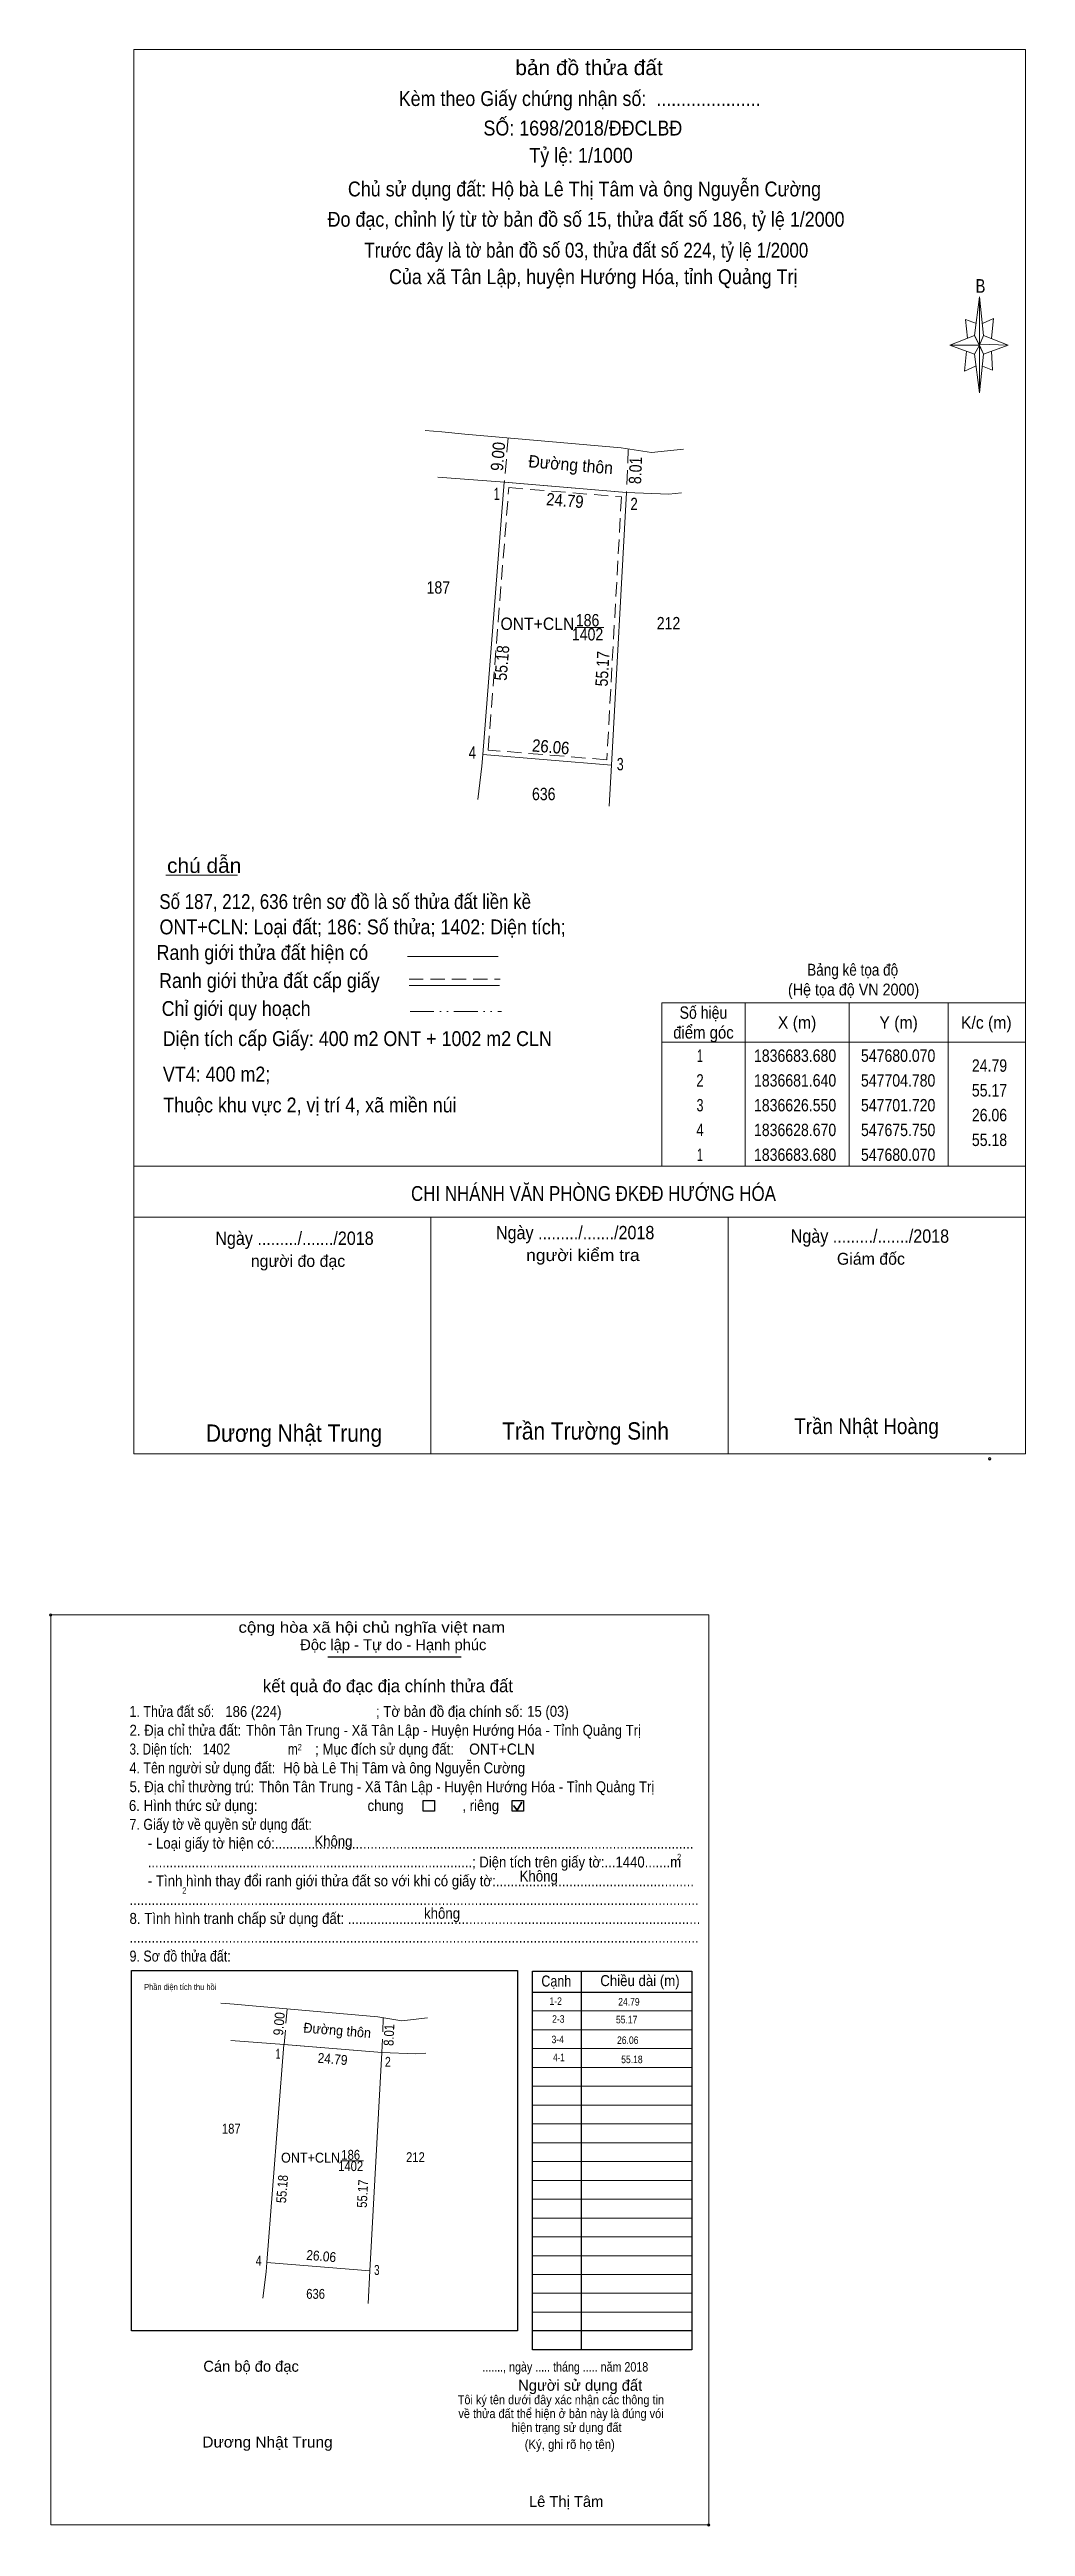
# Model space of a CAD drawing. Header units: metres. Extents: x 547588 to 547785, y 1836271 to 1836771.
import ezdxf
from ezdxf.enums import TextEntityAlignment as Align

# ---------------------------------------------------------------- set-up
doc = ezdxf.new("R2010")
doc.units = ezdxf.units.M
doc.header["$LTSCALE"] = 0.96
doc.header["$PDMODE"] = 32
doc.header["$PDSIZE"] = 0.48
doc.linetypes.add('DASH_DOUBLE_DOT', pattern=[9.2, 5, -1.2, 0.3, -1.2, 0.3, -1.2])
doc.linetypes.add('MEDIUM_DASHED', pattern=[4.5, 3, -1.5])
for name, color, linetype, lineweight in [('1', 7, 'Continuous', 13), ('10', 7, 'Continuous', 13), ('17', 7, 'Continuous', 13), ('5', 7, 'Continuous', 13), ('6', 7, 'Continuous', 13), ('63', 7, 'Continuous', 13), ('7', 7, 'Continuous', 13)]:
    doc.layers.add(name, color=color, linetype=linetype, lineweight=lineweight)
doc.layers.add('30', color=7, linetype='Continuous')

msp = doc.modelspace()

# ---------------------------------------------------------------- linework, layer by layer
at = {"layer": '1'}
for p, q in [((547680.07, 1836683.68), (547704.78, 1836681.64)), ((547675.56, 1836626.31), (547674.75, 1836619.63)), ((547635.61, 1836368.2), (547655.38, 1836366.57)), ((547632.01, 1836322.31), (547631.36, 1836316.96))]:
    msp.add_line(p, q, dxfattribs=at)
for points in [[(547680.07, 1836683.68), (547704.78, 1836681.64), (547701.72, 1836626.55), (547675.75, 1836628.67)], [(547635.61, 1836368.2), (547655.38, 1836366.57), (547652.93, 1836322.5), (547632.16, 1836324.19)]]:
    msp.add_lwpolyline(points, close=True, dxfattribs=at)
at = {"layer": '1', "linetype": 'MEDIUM_DASHED'}
msp.add_lwpolyline([(547680.99, 1836682.6), (547703.73, 1836680.72), (547700.78, 1836627.63), (547676.82, 1836629.59)], close=True, dxfattribs=at)
at = {"layer": '10'}
for p, q in [((547680.07, 1836683.68), (547675.75, 1836628.67)), ((547704.78, 1836681.64), (547701.72, 1836626.55)), ((547675.75, 1836628.67), (547675.56, 1836626.31)), ((547675.75, 1836628.67), (547701.72, 1836626.55)), ((547701.72, 1836626.55), (547701.28, 1836618.26)), ((547635.61, 1836368.2), (547632.16, 1836324.19)), ((547655.38, 1836366.57), (547652.93, 1836322.5)), ((547632.16, 1836324.19), (547632.01, 1836322.31)), ((547632.16, 1836324.19), (547652.93, 1836322.5)), ((547652.93, 1836322.5), (547652.58, 1836315.87))]:
    msp.add_line(p, q, dxfattribs=at)
for points in [[(547716.28, 1836690.36), (547709.83, 1836689.68), (547703.71, 1836690.65), (547672.11, 1836693.41), (547667.46, 1836693.83), (547664.11, 1836694.12)], [(547715.83, 1836681.52), (547713.27, 1836681.3), (547704.78, 1836681.63), (547680.12, 1836683.68), (547666.69, 1836684.7)], [(547664.58, 1836373.55), (547659.42, 1836373), (547654.53, 1836373.78), (547629.25, 1836375.99), (547625.53, 1836376.32), (547622.85, 1836376.55)], [(547664.22, 1836366.47), (547662.17, 1836366.3), (547655.38, 1836366.56), (547635.65, 1836368.2), (547624.91, 1836369.02)]]:
    msp.add_lwpolyline(points, dxfattribs=at)
at = {"layer": '17'}
msp.add_line((547611.77, 1836604.34), (547626.25, 1836604.34), dxfattribs=at)
at = {"layer": '5'}
for p, q in [((547605.29, 1836487.46), (547605.29, 1836771.06)), ((547775.01, 1836713.34), (547776.01, 1836721.14)), ((547775.01, 1836709.54), (547770.01, 1836711.34)), ((547776.81, 1836709.54), (547776.01, 1836701.74)), ((547776.81, 1836713.34), (547781.81, 1836711.34)), ((547778.41, 1836710.14), (547778.61, 1836706.34)), ((547778.61, 1836706.34), (547776.61, 1836707.14)), ((547665.29, 1836487.46), (547665.29, 1836535.26)), ((547725.29, 1836487.46), (547725.29, 1836535.26))]:
    msp.add_line(p, q, dxfattribs=at)
for points in [[(547605.29, 1836771.06), (547785.29, 1836771.06), (547785.29, 1836487.46)], [(547775.41, 1836715.74), (547773.21, 1836716.54), (547773.61, 1836712.74)], [(547776.61, 1836715.74), (547778.81, 1836716.74), (547778.41, 1836712.74)], [(547776.01, 1836711.34), (547775.01, 1836713.34), (547770.01, 1836711.34)], [(547773.41, 1836710.14), (547773.01, 1836706.14), (547775.21, 1836707.14)], [(547776.01, 1836711.34), (547776.81, 1836709.54), (547781.81, 1836711.34)]]:
    msp.add_lwpolyline(points, dxfattribs=at)
for points in [[(547776.01, 1836721.14), (547776.81, 1836713.34), (547776.01, 1836711.34)], [(547776.01, 1836711.34), (547770.01, 1836711.34), (547775.01, 1836713.34), (547776.81, 1836709.54), (547781.81, 1836711.34), (547776.01, 1836711.54)], [(547776.01, 1836711.34), (547776.01, 1836701.74), (547775.01, 1836709.54)]]:
    msp.add_lwpolyline(points, close=True, dxfattribs=at)
at = {"layer": '6'}
for p, q in [((547660.57, 1836587.9), (547678.85, 1836587.9)), ((547660.85, 1836582.06), (547679.13, 1836582.06)), ((547605.29, 1836545.58), (547785.29, 1836545.58)), ((547605.29, 1836535.26), (547785.29, 1836535.26)), ((547785.29, 1836487.46), (547605.29, 1836487.46))]:
    msp.add_line(p, q, dxfattribs=at)
at = {"layer": '6', "linetype": 'MEDIUM_DASHED'}
msp.add_line((547660.85, 1836583.3), (547679.25, 1836583.3), dxfattribs=at)
at = {"layer": '6'}
msp.add_point((547778.07, 1836486.46), dxfattribs=at)
at = {"layer": '63', "linetype": 'MEDIUM_DASHED'}
for p, q in [((547680.87, 1836692.65), (547680.12, 1836683.68)), ((547705.12, 1836690.43), (547704.78, 1836681.63)), ((547636.25, 1836375.38), (547635.65, 1836368.2)), ((547655.65, 1836373.6), (547655.38, 1836366.56))]:
    msp.add_line(p, q, dxfattribs=at)
at = {"layer": '63'}
for p, q in [((547700.15, 1836654.32), (547694.42, 1836654.32)), ((547728.69, 1836578.58), (547728.69, 1836545.58)), ((547749.69, 1836578.58), (547749.69, 1836545.58)), ((547769.69, 1836578.58), (547769.69, 1836545.58)), ((547711.89, 1836570.58), (547785.29, 1836570.58)), ((547651.68, 1836344.71), (547647.09, 1836344.71))]:
    msp.add_line(p, q, dxfattribs=at)
at = {"layer": '63', "linetype": 'DASH_DOUBLE_DOT'}
msp.add_line((547661.09, 1836576.78), (547679.49, 1836576.78), dxfattribs=at)
at = {"layer": '63'}
msp.add_lwpolyline([(547711.89, 1836578.58), (547785.29, 1836578.58), (547785.29, 1836545.58), (547711.89, 1836545.58)], close=True, dxfattribs=at)
at = {"layer": '7', "lineweight": 25}
for p, q in [((547644.48, 1836446.5), (547671.35, 1836446.5)), ((547685.79, 1836306.54), (547685.79, 1836383.01)), ((547695.61, 1836383.01), (547695.61, 1836306.54)), ((547685.79, 1836378.77), (547717.92, 1836378.77)), ((547717.92, 1836310.34), (547685.79, 1836310.34)), ((547717.92, 1836306.54), (547685.79, 1836306.54))]:
    msp.add_line(p, q, dxfattribs=at)
at = {"layer": '7', "lineweight": 35}
for p, q in [((547681.95, 1836416.47), (547682.71, 1836415.49)), ((547682.71, 1836415.49), (547683.63, 1836417.13))]:
    msp.add_line(p, q, dxfattribs=at)
at = {"layer": '7'}
for p, q in [((547685.79, 1836374.97), (547717.92, 1836374.97)), ((547685.79, 1836371.16), (547717.92, 1836371.16)), ((547685.79, 1836367.36), (547717.92, 1836367.36)), ((547685.79, 1836363.56), (547717.92, 1836363.56)), ((547685.79, 1836359.76), (547717.92, 1836359.76)), ((547685.79, 1836355.96), (547717.92, 1836355.96)), ((547685.79, 1836352.16), (547717.92, 1836352.16)), ((547685.79, 1836348.35), (547717.92, 1836348.35)), ((547685.79, 1836344.55), (547717.92, 1836344.55)), ((547685.79, 1836340.75), (547717.92, 1836340.75)), ((547685.79, 1836336.95), (547717.92, 1836336.95)), ((547685.79, 1836333.15), (547717.92, 1836333.15)), ((547685.79, 1836329.35), (547717.92, 1836329.35)), ((547685.79, 1836325.54), (547717.92, 1836325.54)), ((547685.79, 1836321.74), (547717.92, 1836321.74)), ((547685.79, 1836317.94), (547717.92, 1836317.94)), ((547685.79, 1836314.14), (547717.92, 1836314.14)), ((547685.79, 1836310.34), (547717.92, 1836310.34))]:
    msp.add_line(p, q, dxfattribs=at)
msp.add_lwpolyline([(547588.53, 1836454.93), (547721.38, 1836454.93), (547721.38, 1836271.18), (547588.53, 1836271.18)], close=True, dxfattribs=at)
at = {"layer": '7', "lineweight": 25}
for points in [[(547663.7, 1836417.45), (547665.99, 1836417.45), (547665.99, 1836415.32), (547663.7, 1836415.32)], [(547681.65, 1836417.45), (547683.94, 1836417.45), (547683.94, 1836415.32), (547681.65, 1836415.32)], [(547604.82, 1836383.14), (547682.75, 1836383.14), (547682.75, 1836310.34), (547604.82, 1836310.34)]]:
    msp.add_lwpolyline(points, close=True, dxfattribs=at)
msp.add_lwpolyline([(547685.79, 1836383.01), (547717.92, 1836383.01), (547717.92, 1836306.54)], dxfattribs=at)
at = {"layer": '7'}
for p in [(547588.53, 1836454.93), (547721.37, 1836271.18)]:
    msp.add_point(p, dxfattribs=at)

# ---------------------------------------------------------------- texts
at = {"layer": '1'}
for s, height, width, p in [('187', 2.5, 0.85, (547666.77, 1836661.18)), ('ONT+CLN', 2.5, 0.95, (547686.775, 1836653.85)), ('186', 2.5, 0.85, (547696.9, 1836654.57)), ('212', 2.5, 0.85, (547713.24, 1836653.97)), ('1402', 2.5, 0.85, (547696.9, 1836651.72)), ('636', 2.5, 0.85, (547688.05, 1836619.47)), ('187', 2, 0.85, (547624.975, 1836350.2)), ('ONT+CLN', 2, 0.95, (547640.98, 1836344.34)), ('1402', 2, 0.85, (547649.075, 1836342.63)), ('186', 2, 0.85, (547649.08, 1836344.91)), ('212', 2, 0.85, (547662.15, 1836344.43)), ('636', 2, 0.85, (547642, 1836316.83))]:
    msp.add_text(s, height=height, dxfattribs=dict(at, width=width)).set_placement(p, align=Align.CENTER)
at = {"layer": '30'}
for s, width, p in [('1-2', 0.85, (547691.71, 1836376.18)), ('24.79', 0.85, (547707.41, 1836376.06)), ('3-4', 0.85, (547692.12, 1836368.46)), ('2-3', 0.85, (547692.24, 1836372.58)), ('55.17', 0.85, (547706.95, 1836372.46)), ('26.06', 0.85, (547707.17, 1836368.3)), ('4-1', 0.8, (547692.28, 1836364.82)), ('55.18', 0.85, (547708.01, 1836364.42))]:
    msp.add_text(s, height=1.52, dxfattribs=dict(at, width=width)).set_placement(p, align=Align.RIGHT)
at = {"layer": '5'}
for s, height, width, p in [('bản đồ thửa đất', 3, 1.05, (547697.19, 1836765.9)), ('Kèm theo Giấy chứng nhận số:  .....................', 3, 0.9, (547695.305, 1836759.66)), ('SỐ: 1698/2018/ĐĐCLBĐ', 3, 0.9, (547695.945, 1836753.7)), ('Tỷ lệ: 1/1000', 3, 0.9, (547695.585, 1836748.2)), ('Chủ sử dụng đất: Hộ bà Lê Thị Tâm và ông Nguyễn Cường', 3, 0.9, (547696.27, 1836741.4)), ('Đo đạc, chỉnh lý từ tờ bản đồ số 15, thửa đất số 186, tỷ lệ 1/2000 ', 3, 0.9, (547697.095, 1836735.28)), ('Trước đây là tờ bản đồ số 03, thửa đất số 224, tỷ lệ 1/2000 ', 3, 0.85, (547697.115, 1836729.04)), ('Của xã Tân Lập, huyện Hướng Hóa, tỉnh Quảng Trị', 3, 0.9, (547698.045, 1836723.68)), ('B', 2.755, 0.8, (547776.215, 1836721.94))]:
    msp.add_text(s, height=height, dxfattribs=dict(at, width=width)).set_placement(p, align=Align.CENTER)
at = {"layer": '6'}
for s, height, width, p in [('chú dẫn', 3, 1.05, (547619.505, 1836604.78)), ('Ranh giới thửa đất hiện có ', 3, 0.9, (547631.755, 1836587.22)), ('Ranh giới thửa đất cấp giấy', 3, 0.9, (547632.655, 1836581.54)), ('Bảng kê tọa độ', 2.4, 0.85, (547750.415, 1836584.03)), ('(Hệ tọa độ VN 2000)', 2.4, 0.9, (547750.595, 1836580.03)), ('Chỉ giới quy hoạch', 3, 0.9, (547625.955, 1836575.9)), ('CHI NHÁNH VĂN PHÒNG ĐKĐĐ HƯỚNG HÓA', 3, 0.85, (547698.09, 1836538.54)), ('Ngày ........./......./2018', 2.7, 0.9, (547637.735, 1836529.66)), ('Ngày ........./......./2018', 2.7, 0.9, (547694.395, 1836530.8)), ('Ngày ........./......./2018', 2.7, 0.9, (547753.895, 1836530.1)), ('người kiểm tra', 2.4, 1.1, (547695.95, 1836526.4)), ('Trần Nhật Hoàng', 3.16, 0.9, (547753.22, 1836491.46)), ('Dương Nhật Trung', 3.5, 0.9, (547637.64, 1836489.9)), ('Trần Trường Sinh', 3.5, 0.9, (547696.495, 1836490.34))]:
    msp.add_text(s, height=height, dxfattribs=dict(at, width=width)).set_placement(p, align=Align.CENTER)
for s, height, width, p in [('Số 187, 212, 636 trên sơ đồ là số thửa đất liền kề', 3, 0.85, (547610.45, 1836597.5)), ('ONT+CLN: Loại đất; 186: Số thửa; 1402: Diện tích;', 3, 0.9, (547610.49, 1836592.38)), ('Diện tích cấp Giấy: 400 m2 ONT + 1002 m2 CLN', 3, 0.9, (547611.13, 1836569.82)), ('VT4: 400 m2;', 3, 0.9, (547611.17, 1836562.66)), ('Thuộc khu vực 2, vị trí 4, xã miền núi', 3, 0.9, (547611.25, 1836556.42)), ('Hộ bà Lê Thị Tâm và ông Nguyễn Cường', 2.2, 0.9, (547635.45, 1836422.94)), ('ONT+CLN', 2.22, 0.95, (547672.99, 1836426.74))]:
    msp.add_text(s, height=height, dxfattribs=dict(at, width=width)).set_placement(p)
for s, p in [('người đo đạc', (547638.445, 1836525.22)), ('Giám đốc', (547754.1, 1836525.66))]:
    msp.add_text(s, height=2.4, dxfattribs=at).set_placement(p, align=Align.CENTER)
at = {"layer": '63'}
for s, height, rotation, width, p in [('9.00', 2.5, 85.221, 0.9, (547680.0534, 1836688.7908)), ('Đường thôn', 2.5, 355.248, 0.95, (547693.4014, 1836685.9981)), ('8.01', 2.5, 87.787, 0.85, (547707.8052, 1836686.0317)), ('24.79', 2.5, 355.28, 0.9, (547692.2322, 1836678.7544)), ('55.18', 2.5, 85.51, 0.85, (547680.8384, 1836647.0821)), ('55.17', 2.5, 86.821, 0.85, (547701.1425, 1836645.9357)), ('26.06', 2.5, 355.333, 0.9, (547689.3683, 1836629.0165)), ('9.00', 2, 85.221, 0.9, (547635.6045, 1836372.2867)), ('Đường thôn', 2, 355.248, 0.95, (547646.2822, 1836370.0586)), ('8.01', 2, 87.787, 0.85, (547657.8041, 1836370.0864)), ('24.79', 2, 355.28, 0.9, (547645.3427, 1836364.2654)), ('55.18', 2, 85.51, 0.85, (547636.2306, 1836338.9267)), ('55.17', 2, 86.821, 0.85, (547652.4722, 1836338.0095)), ('26.06', 2, 355.333, 0.9, (547643.0536, 1836324.4673))]:
    msp.add_text(s, height=height, rotation=rotation, dxfattribs=dict(at, width=width)).set_placement(p, align=Align.CENTER)
for s, height, width, p in [('1', 2.5, 0.65, (547679.17, 1836680.08)), ('2', 2.5, 0.8, (547707.03, 1836678.04)), ('4', 2.5, 0.8, (547674.4, 1836627.84)), ('3', 2.5, 0.75, (547704.19, 1836625.5)), ('24.79', 2.5, 0.85, (547781.59, 1836564.63)), ('55.17', 2.5, 0.85, (547781.59, 1836559.63)), ('26.06', 2.5, 0.85, (547781.59, 1836554.63)), ('55.18', 2.5, 0.85, (547781.59, 1836549.63)), ('1', 2, 0.65, (547634.89, 1836365.32)), ('2', 2, 0.8, (547657.18, 1836363.69)), ('4', 2, 0.8, (547631.08, 1836323.53)), ('3', 2, 0.75, (547654.91, 1836321.66))]:
    msp.add_text(s, height=height, dxfattribs=dict(at, width=width)).set_placement(p, align=Align.RIGHT)
for s, height, width, p in [('Số hiệu', 2.5, 0.85, (547720.29, 1836575.33)), ('X (m)', 2.5, 0.95, (547739.19, 1836573.33)), ('Y (m)', 2.5, 0.95, (547759.685, 1836573.33)), ('K/c (m)', 2.5, 0.95, (547777.39, 1836573.33)), ('điểm góc', 2.5, 0.9, (547720.29, 1836571.33)), ('1', 2.5, 0.65, (547719.59, 1836566.63)), ('1836683.680', 2.5, 0.85, (547738.79, 1836566.63)), ('547680.070', 2.5, 0.85, (547759.595, 1836566.63)), ('2', 2.5, 0.8, (547719.595, 1836561.63)), ('1836681.640', 2.5, 0.85, (547738.79, 1836561.63)), ('547704.780', 2.5, 0.85, (547759.595, 1836561.63)), ('3', 2.5, 0.75, (547719.595, 1836556.63)), ('1836626.550', 2.5, 0.85, (547738.79, 1836556.63)), ('547701.720', 2.5, 0.85, (547759.595, 1836556.63)), ('4', 2.5, 0.8, (547719.59, 1836551.63)), ('1836628.670', 2.5, 0.85, (547738.79, 1836551.63)), ('547675.750', 2.5, 0.85, (547759.595, 1836551.63)), ('1', 2.5, 0.65, (547719.59, 1836546.63)), ('1836683.680', 2.5, 0.85, (547738.79, 1836546.63)), ('547680.070', 2.5, 0.85, (547759.595, 1836546.63)), ('Phần diện tích thu hồi', 1.25, 0.9, (547614.67, 1836379.18))]:
    msp.add_text(s, height=height, dxfattribs=dict(at, width=width)).set_placement(p, align=Align.CENTER)
at = {"layer": '7'}
for s, height, width, p in [('cộng hòa xã hội chủ nghĩa việt nam', 2.217, 1.15, (547626.43, 1836451.34)), ('1. Thửa đất số:', 2.217, 0.85, (547604.43, 1836434.34)), ('186 (224)', 2.2, 0.9, (547623.77, 1836434.34)), ('; Tờ bản đồ địa chính số:', 2.217, 0.9, (547654.19, 1836434.34)), ('15 (03)', 2.2, 0.9, (547684.71, 1836434.38)), ('2. Địa chỉ thửa đất:', 2.217, 0.9, (547604.43, 1836430.54)), ('Thôn Tân Trung - Xã Tân Lập - Huyện Hướng Hóa - Tỉnh Quảng Trị', 2.2, 0.9, (547627.93, 1836430.54)), ('4. Tên người sử dụng đất:', 2.217, 0.85, (547604.43, 1836422.94)), ('3. Diện tích:', 2.217, 0.8, (547604.43, 1836426.74)), ('1402', 2.2, 0.85, (547619.19, 1836426.76)), ('m', 2.217, 0.8, (547636.41, 1836426.74)), ('2', 1.267, 0.8, (547638.39, 1836427.62)), ('; Mục đích sử dụng đất:', 2.217, 0.9, (547641.89, 1836426.74)), ('5. Địa chỉ thường trú:', 2.217, 0.9, (547604.43, 1836419.14)), ('Thôn Tân Trung - Xã Tân Lập - Huyện Hướng Hóa - Tỉnh Quảng Trị', 2.2, 0.9, (547630.61, 1836419.14)), ('6. Hình thức sử dụng:', 2.217, 0.9, (547604.31, 1836415.34)), ('chung                , riêng', 2.217, 0.9, (547652.49, 1836415.34)), ('7. Giấy tờ về quyền sử dụng đất:', 2.217, 0.85, (547604.43, 1836411.54)), ('     - Loại giấy tờ hiện có:..................................................................................................................', 2.217, 0.9, (547604.43, 1836407.74)), ('Không', 2.2, 0.9, (547641.77, 1836408.14)), ('     .........................................................................................; Diện tích trên giấy tờ:...1440.......m', 2.2, 0.9, (547604.43, 1836403.94)), ('2', 1.267, 0.8, (547714.97, 1836405.42)), ('     - Tình hình thay đổi ranh giới thửa đất so với khi có giấy tờ:......................................................', 2.217, 0.9, (547604.43, 1836400.14)), ('2', 1.267, 0.8, (547615.09, 1836398.66)), ('Không', 2.22, 0.9, (547683.17, 1836401.1)), ('8. Tình hình tranh chấp sử dụng đất: ................................................................................................', 2.217, 0.9, (547604.43, 1836392.54)), ('...........................................................................................................................................................', 2.217, 0.9, (547604.43, 1836396.34)), ('không', 2.217, 0.9, (547663.89, 1836393.58)), ('9. Sơ đồ thửa đất:', 2.217, 0.85, (547604.43, 1836384.94)), ('...........................................................................................................................................................', 2.217, 0.9, (547604.43, 1836388.74)), ('Cạnh', 2.217, 0.85, (547687.57, 1836379.9)), ('Chiều dài (m)', 2.217, 0.9, (547699.47, 1836379.98)), ('......., ngày ..... tháng ..... năm 2018', 1.9, 0.85, (547675.65, 1836302.14)), ('Dương Nhật Trung', 2.22, 1.05, (547619.13, 1836286.8)), ('(Ký, ghi rõ họ tên)', 1.901, 0.9, (547684.21, 1836286.5))]:
    msp.add_text(s, height=height, dxfattribs=dict(at, width=width)).set_placement(p)
for s, height, p in [('Độc lập - Tự do - Hạnh phúc', 2.217, (547638.89, 1836447.82)), ('Cán bộ đo đạc', 2.217, (547619.33, 1836302.1)), ('Người sử dụng đất', 2.217, (547682.89, 1836298.26)), ('Lê Thị Tâm', 2.22, (547685.07, 1836274.8))]:
    msp.add_text(s, height=height, dxfattribs=at).set_placement(p)
for s, height, p in [('kết quả đo đạc địa chính thửa đất', 2.534, (547656.6, 1836439.34)), ('.', 0.6336, (547721.3867, 1836270.86))]:
    msp.add_text(s, height=height, dxfattribs=at).set_placement(p, align=Align.CENTER)
at = {"layer": '7', "width": 0.9}
for s, p in [('Tôi ký tên dưới đây xác nhận các thông tin', (547691.51, 1836295.54)), ('về thửa đất thể hiện ở bản này là đúng vói', (547691.535, 1836292.74)), ('hiện trạng sử dụng đất', (547692.665, 1836289.94))]:
    msp.add_text(s, height=1.832, dxfattribs=at).set_placement(p, align=Align.CENTER)

doc.saveas('drawing.dxf')
